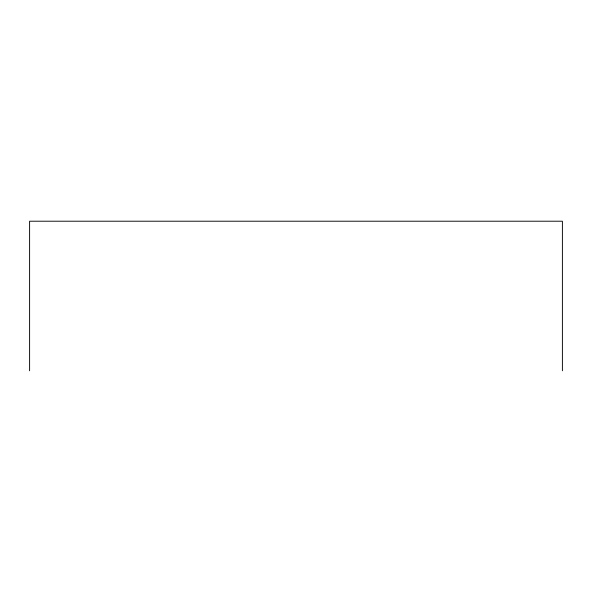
<?xml version="1.0" encoding="UTF-8"?>
<svg xmlns="http://www.w3.org/2000/svg" width="592" height="592" viewBox="0 0 592 592"><rect width="100%" height="100%" fill="white"/><g stroke="black" fill="none" stroke-linecap="round" stroke-linejoin="round"><path stroke-width="0.89" d="M562.4 370.784L562.4 221.216L29.6 221.216L29.6 370.784"/></g></svg>
